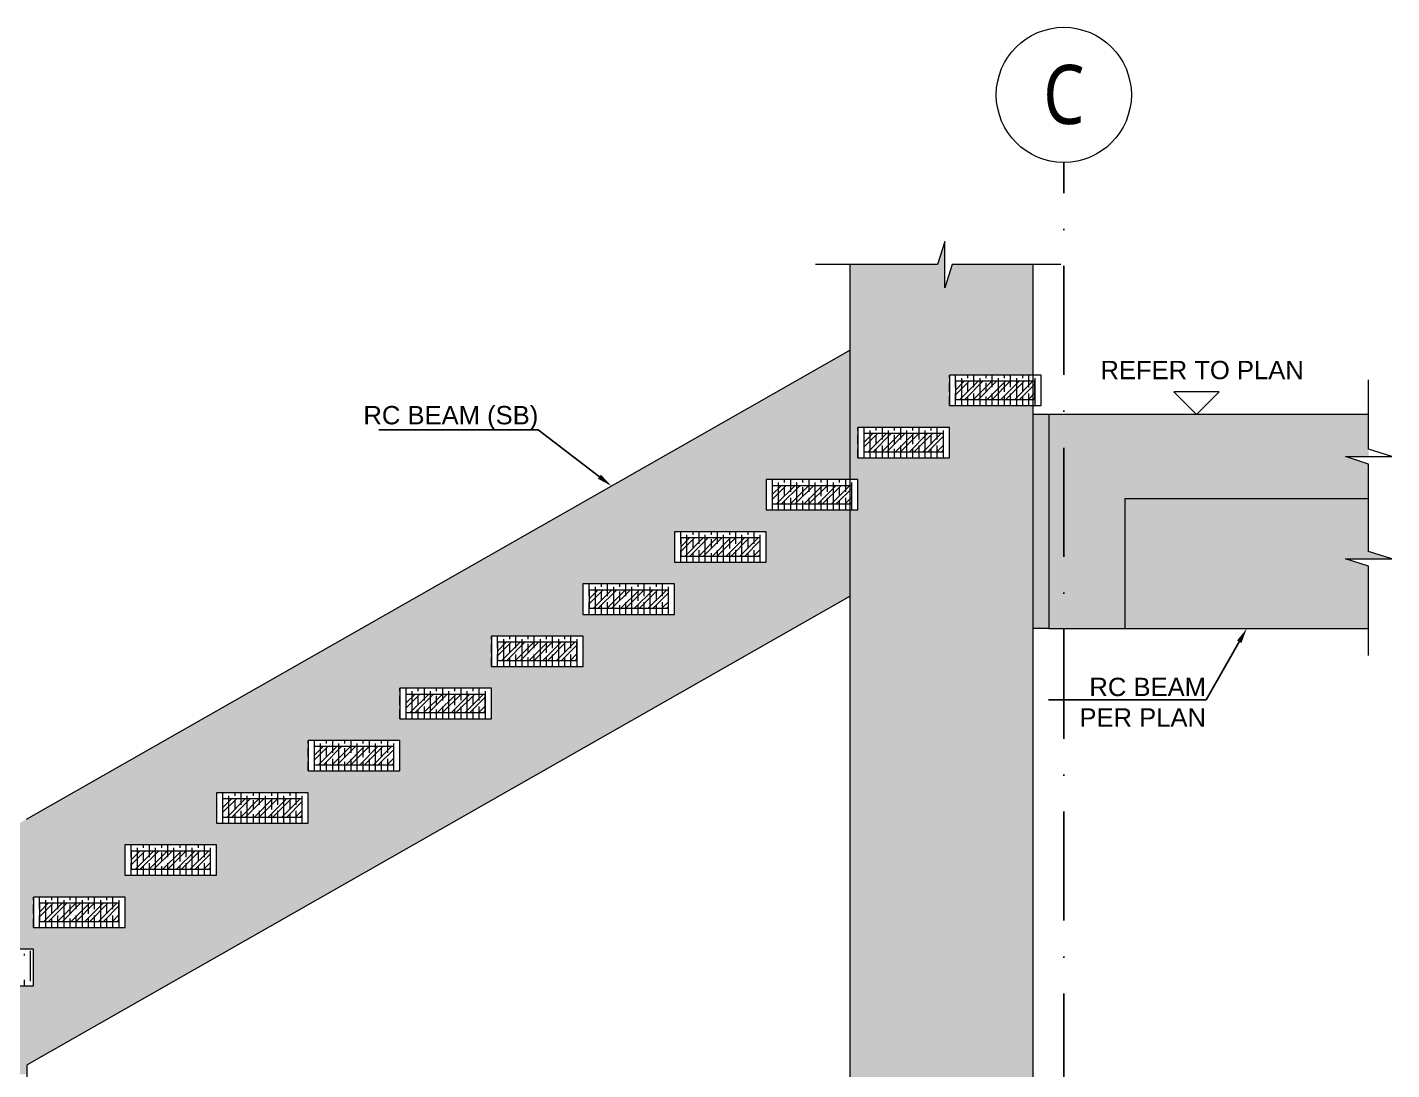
# Model space of a CAD drawing. Header units: millimetres. Extents: x -75675 to 439858, y -36597 to -1720.
# Drawn here: x 19854 to 24323, y -29623 to -26211 of the extents above; entities that cross this region are included whole.
import ezdxf
from ezdxf import colors
from ezdxf.entities.mleader import LeaderData, LeaderLine
from ezdxf.math import Vec2, Vec3

# ---------------------------------------------------------------- set-up
doc = ezdxf.new("R2010")
doc.units = ezdxf.units.MM
doc.header["$LTSCALE"] = 75
doc.linetypes.add('Dash Dot 3_16_', pattern=[7.9375, 4.7625, -1.5875, 0, -1.5875])
doc.linetypes.add('Dot & Dashed', pattern=[502.7083218097687, 238.1249999999475, -132.2916666666374, 0, -132.2916551431838])
doc.layers.add('00_A_GRIDS.3D', color=7, linetype='Continuous')
doc.layers.add('05_DIMENSION_SETTING OUT EXTERIOR.DIM', color=7, linetype='Continuous')
for name, color, linetype, lineweight in [('A-ANNO-DIMS', 211, 'Continuous', 9), ('G-ANNO-SYMB', 111, 'Continuous', 9), ('S-HATCH', 8, 'Continuous', 9), ('S-Slab', 3, 'Continuous', 13)]:
    doc.layers.add(name, color=color, linetype=linetype, lineweight=lineweight)
doc.styles.add('GENERATED_STYLE_1', font='arial.ttf')
doc.styles.add('GENERATED_STYLE_3', font='trebuc.ttf', dxfattribs={"width": 0.78})

msp = doc.modelspace()

# ---------------------------------------------------------------- hatches: boundary and pattern name
at = {"layer": 'S-HATCH', "transparency": 33554687}
h = msp.add_hatch(color=9, dxfattribs=at)
h.dxf.hatch_style = 1
h.paths.add_polyline_path([(15249.32086580544, -35298.71061162238), (14649.32086580544, -35298.71061162238), (14649.32086580544, -35981.51913358457), (14935.50022680213, -35981.51913358457), (14959.54534473171, -35905.79905212112), (14959.54534473171, -35981.51913358457), (14959.54534473171, -36057.23921504588), (14983.59046266129, -35981.51913358457), (15249.32086580544, -35981.51913358457)])
h.paths.add_polyline_path([(15249.32086580544, -30865.79909776555), (15224.01434546878, -30865.79909776555), (15224.01434546878, -30766.21055580783), (15249.32086580544, -30766.21055580783), (15249.32086580544, -26987.51590946317), (14983.59046266129, -26987.51590946317), (14959.54534473171, -27063.23599092447), (14959.54534473171, -26987.51590946317), (14959.54534473171, -26911.79582799971), (14935.50022680213, -26987.51590946317), (14649.32086580544, -26987.51590946317), (14649.32086580544, -31107.87721626773), (14924.25994360517, -31107.87721626773), (14924.25994360517, -31207.46575822544), (14649.32086580544, -31207.46575822544), (14649.32086580544, -35016.71058384514), (15249.32086580549, -35016.21058246188), (15249.32086580549, -34853.21055442458), (15249.32086580544, -34853.71055580783)])
h.paths.add_polyline_path([(14924.01434546878, -31036.63243109888), (14924.01434546878, -30937.04388914116), (15224.25994360517, -30937.04388914116), (15224.25994360517, -31036.63243109888)], flags=16)
h.paths.add_polyline_path([(14944.01434546878, -31016.63243109888), (14944.01434546878, -30957.04388914116), (15204.25994360517, -30957.04388914116), (15204.25994360517, -31016.63243109888)], flags=0)
h.paths.add_polyline_path([(23148.88987502467, -27449.13242489211), (22874.01437117974, -27449.13242489211), (22874.01437117974, -27349.54388293439), (23148.88987502467, -27349.54388293439), (23148.88987502467, -26987.51590946317), (22883.15947188053, -26987.51590946317), (22859.11435395095, -27063.23599092447), (22859.11435395095, -26987.51590946317), (22859.11435395095, -26911.79582799971), (22835.06923602137, -26987.51590946317), (22548.88987502467, -26987.51590946317), (22548.88987502467, -27691.21055580783), (22574.25996931613, -27691.21055580783), (22574.25996931613, -27790.79909776555), (22548.88987502467, -27790.79909776555), (22548.88987502467, -31765.21056236435), (22574.59184422984, -31765.21056236435), (22574.59184422984, -31864.79910432207), (22548.88987502467, -31864.79910432207), (22548.88987502467, -35178.71061162238), (23148.88987502467, -35178.71061162238), (23148.88987502467, -31539.79910876909), (22874.34624609345, -31539.79910876909), (22874.34624609345, -31440.21056681137), (23148.88987502467, -31440.21056681137)])
h.paths.add_polyline_path([(22874.59184422984, -31602.71055580783), (22874.59184422984, -31702.29909776555), (22574.34624609345, -31702.29909776555), (22574.34624609345, -31602.71055580783)], flags=16)
h.paths.add_polyline_path([(22854.5918442299, -31622.71055580783), (22854.5918442299, -31682.29909950373), (22594.34624609345, -31682.29909950373), (22594.34624609345, -31622.71055580783)], flags=0)
h.paths.add_polyline_path([(22574.01437117974, -27619.96575822544), (22574.01437117974, -27520.37721626773), (22874.25996931613, -27520.37721626773), (22874.25996931613, -27619.96575822544)], flags=16)
h.paths.add_polyline_path([(22594.01437117974, -27599.96575822544), (22594.01437117974, -27540.37721626773), (22854.25996931613, -27540.37721626773), (22854.25996931613, -27599.96575822544)], flags=0)
h.paths.add_polyline_path([(23148.88987502467, -35298.71061162239), (22548.88987502467, -35298.71061162239), (22548.88987502467, -35981.51913358457), (22835.06923602137, -35981.51913358457), (22859.11435395095, -35905.79905212112), (22859.11435395095, -35981.51913358457), (22859.11435395095, -36057.23921504588), (22883.15947188053, -35981.51913358457), (23148.88987502467, -35981.51913358457)])
h = msp.add_hatch(color=256, dxfattribs=at)
h.dxf.hatch_style = 1
h.paths.add_polyline_path([(19604.25992627593, -29638.50482765578), (19854.25992627593, -29638.50482765578), (19854.25992627593, -29607.17593902022), (22548.88987502467, -28072.73388982571), (22548.88987502467, -27790.79909776555), (22274.01437117974, -27790.79909776555), (22274.01437117974, -27691.21055580783), (22548.88987502467, -27691.21055580783), (22548.88987502467, -27267.1962948773), (19850.9436463762, -28803.52678123083), (19604.25992627593, -28938.50482765578), (18194.01432813948, -28938.50482476701), (17963.90901537478, -28938.50482476702), (15249.32086580544, -30484.31196549399), (15249.32086580544, -30766.21055580783), (15524.25994360517, -30766.21055580783), (15524.25994360517, -30865.79909776555), (15249.32086580544, -30865.79909776555), (15249.32086580544, -31289.84956107923), (17944.01432813948, -29755.37133947235), (18194.01432813948, -29638.50482476701)])
h.paths.add_polyline_path([(17924.01432813948, -29348.2990955911), (17924.01432813948, -29228.7105518952), (19874.08901455579, -29228.71055580783), (19874.08901455579, -29348.29909950373)], flags=16)
h.paths.add_polyline_path([(17944.01432813948, -29328.2990955911), (17944.01432813948, -29248.7105518952), (19854.08901455579, -29248.71055580783), (19854.08901455579, -29328.29909950373)], flags=0)
h.paths.add_polyline_path([(17924.25994360517, -29499.13243109888), (17624.01434546878, -29499.13243109888), (17624.01434546878, -29399.54388914116), (17924.25994360517, -29399.54388914116)], flags=16)
h.paths.add_polyline_path([(17904.25994360517, -29479.13243109888), (17644.01434546878, -29479.13243109888), (17644.01434546878, -29419.54388914116), (17904.25994360517, -29419.54388914116)], flags=0)
h.paths.add_polyline_path([(17624.25994360517, -29669.96575822544), (17324.01434546878, -29669.96575822544), (17324.01434546878, -29570.37721626773), (17624.25994360517, -29570.37721626773)], flags=16)
h.paths.add_polyline_path([(17604.25994360517, -29590.37721626773), (17604.25994360517, -29649.96575822544), (17344.01434546878, -29649.96575822544), (17344.01434546878, -29590.37721626773)], flags=0)
h.paths.add_polyline_path([(17324.25994360517, -29741.21055580783), (17324.25994360517, -29840.79909776555), (17024.01434546878, -29840.79909776555), (17024.01434546878, -29741.21055580783)], flags=16)
h.paths.add_polyline_path([(17304.25994360517, -29761.21055580783), (17304.25994360517, -29820.79909776555), (17044.01434546878, -29820.79909776555), (17044.01434546878, -29761.21055580783)], flags=0)
h.paths.add_polyline_path([(19874.01436343114, -29157.46576443221), (19874.01436343114, -29057.8772224745), (20174.25996156753, -29057.8772224745), (20174.25996156753, -29157.46576443221)], flags=16)
h.paths.add_polyline_path([(19894.01436343114, -29137.46576443221), (19894.01436343114, -29077.8772224745), (20154.25996156753, -29077.8772224745), (20154.25996156753, -29137.46576443221)], flags=0)
h.paths.add_polyline_path([(17024.25994360517, -29912.04388914116), (17024.25994360517, -30011.63243109888), (16724.01434546878, -30011.63243109888), (16724.01434546878, -29912.04388914116)], flags=16)
h.paths.add_polyline_path([(17004.25994360517, -29932.04388914116), (17004.25994360517, -29991.63243109888), (16744.01434546878, -29991.63243109888), (16744.01434546878, -29932.04388914116)], flags=0)
h.paths.add_polyline_path([(20174.01437117974, -28986.63242489211), (20174.01437117974, -28887.04388293439), (20474.25996931613, -28887.04388293439), (20474.25996931613, -28986.63242489211)], flags=16)
h.paths.add_polyline_path([(20194.01437117974, -28966.63242489211), (20194.01437117974, -28907.04388293439), (20454.25996931613, -28907.04388293439), (20454.25996931613, -28966.63242489211)], flags=0)
h.paths.add_polyline_path([(16724.25994360517, -30082.87721626773), (16724.25994360517, -30182.46575822544), (16424.01434546878, -30182.46575822544), (16424.01434546878, -30082.87721626773)], flags=16)
h.paths.add_polyline_path([(16704.25994360517, -30102.87721626773), (16704.25994360517, -30162.46575822544), (16444.01434546878, -30162.46575822544), (16444.01434546878, -30102.87721626773)], flags=0)
h.paths.add_polyline_path([(20474.01437117974, -28815.79909776555), (20474.01437117974, -28716.21055580783), (20774.25996931613, -28716.21055580783), (20774.25996931613, -28815.79909776555)], flags=16)
h.paths.add_polyline_path([(20494.01437117974, -28795.79909776555), (20494.01437117974, -28736.21055580783), (20754.25996931613, -28736.21055580783), (20754.25996931613, -28795.79909776555)], flags=0)
h.paths.add_polyline_path([(16424.59179867717, -30253.71055580783), (16424.59179867717, -30353.29909776555), (16124.34620054078, -30353.29909776555), (16124.34620054078, -30253.71055580783)], flags=16)
h.paths.add_polyline_path([(16404.59179867717, -30273.71055580783), (16404.59179867717, -30333.29909776555), (16144.34620054078, -30333.29909776555), (16144.34620054078, -30273.71055580783)], flags=0)
h.paths.add_polyline_path([(20774.01437117974, -28644.96576443221), (20774.01437117974, -28545.3772224745), (21074.25996931613, -28545.3772224745), (21074.25996931613, -28644.96576443221)], flags=16)
h.paths.add_polyline_path([(20794.01437117974, -28624.96576443221), (20794.01437117974, -28565.3772224745), (21054.25996931613, -28565.3772224745), (21054.25996931613, -28624.96576443221)], flags=0)
h.paths.add_polyline_path([(16124.25994360517, -30424.54388914116), (16124.25994360517, -30524.13243109888), (15824.01434546878, -30524.13243109888), (15824.01434546878, -30424.54388914116)], flags=16)
h.paths.add_polyline_path([(16104.25994360517, -30444.54388914116), (16104.25994360517, -30504.13243109888), (15844.01434546878, -30504.13243109888), (15844.01434546878, -30444.54388914116)], flags=0)
h.paths.add_polyline_path([(21074.01437117974, -28474.13243109888), (21074.01437117974, -28374.54388914116), (21374.25996931613, -28374.54388914116), (21374.25996931613, -28474.13243109888)], flags=16)
h.paths.add_polyline_path([(21094.01437117974, -28454.13243109888), (21094.01437117974, -28394.54388914116), (21354.25996931613, -28394.54388914116), (21354.25996931613, -28454.13243109888)], flags=0)
h.paths.add_polyline_path([(15824.25994360517, -30595.37721626773), (15824.25994360517, -30694.96575822544), (15524.01434546878, -30694.96575822544), (15524.01434546878, -30595.37721626773)], flags=16)
h.paths.add_polyline_path([(15804.25994360517, -30615.37721626773), (15804.25994360517, -30674.96575822544), (15544.01434546878, -30674.96575822544), (15544.01434546878, -30615.37721626773)], flags=0)
h.paths.add_polyline_path([(21374.01437117974, -28303.29909776555), (21374.01437117974, -28203.71055580783), (21674.25996931613, -28203.71055580783), (21674.25996931613, -28303.29909776555)], flags=16)
h.paths.add_polyline_path([(21394.01437117974, -28283.29909776555), (21394.01437117974, -28223.71055580783), (21654.25996931613, -28223.71055580783), (21654.25996931613, -28283.29909776555)], flags=0)
h.paths.add_polyline_path([(21674.01437117974, -28132.46576443221), (21674.01437117974, -28032.8772224745), (21974.25996931613, -28032.8772224745), (21974.25996931613, -28132.46576443221)], flags=16)
h.paths.add_polyline_path([(21694.01437117974, -28112.46576443221), (21694.01437117974, -28052.8772224745), (21954.25996931613, -28052.8772224745), (21954.25996931613, -28112.46576443221)], flags=0)
h.paths.add_polyline_path([(21974.01437117974, -27961.63243109888), (21974.01437117974, -27862.04388914116), (22274.25996931613, -27862.04388914116), (22274.25996931613, -27961.63243109888)], flags=16)
h.paths.add_polyline_path([(21994.01437117974, -27941.63243109888), (21994.01437117974, -27882.04388914116), (22254.25996931613, -27882.04388914116), (22254.25996931613, -27941.63243109888)], flags=0)
at = {"layer": 'S-HATCH'}
h = msp.add_hatch(dxfattribs=at)
h.set_pattern_fill('GOST_WOOD', color=9, scale=10)
h.set_pattern_definition([(90, (-408785.4477904803, 7340.666672873438), (60, -3.673940397442059e-15), [100, -20]), (90, (-408765.4477904803, 7320.666672873438), (60, -3.673940397442059e-15), [60, -15, 30, -15]), (90, (-408745.4477904803, 7290.666672873438), (60, -3.673940397442059e-15), [100, -20])])
h.paths.add_polyline_path([(22874.01437117974, -27449.13242489211), (23174.25996931613, -27449.13242489211), (23174.25996931613, -27349.54388293439), (22874.01437117974, -27349.54388293439)])
at = {"layer": 'S-HATCH', "transparency": 33554687}
h = msp.add_hatch(dxfattribs=at)
h.set_pattern_fill('STEEL', color=9, scale=10)
h.set_pattern_definition([(45, (-408785.4477904803, 7340.666672873438), (-22.45064030267288, 22.45064030267288), []), (45, (-408785.4477904803, 7356.541672873438), (-22.45064030267288, 22.45064030267288), [])])
h.paths.add_polyline_path([(23154.25996931613, -27369.54388293439), (22894.01437117974, -27369.54388293439), (22894.01437117974, -27429.13242489211), (23154.25996931613, -27429.13242489211)])
h = msp.add_hatch(color=9, dxfattribs=at)
h.dxf.hatch_style = 1
h.paths.add_polyline_path([(23199.93119038746, -27478.71055580784), (23148.88987502467, -27478.71055580784), (23148.88987502467, -28178.71056867014), (23199.9311903877, -28178.71056867014)])
h = msp.add_hatch(color=256, dxfattribs=at)
h.dxf.hatch_style = 1
h.paths.add_polyline_path([(24171.25233450066, -27616.21055580783), (24246.97241596197, -27616.21055580783), (24246.97241596197, -27478.71055580784), (23449.93119044806, -27478.71055580784), (23199.93119038746, -27478.71055580784), (23199.9311903877, -28178.71056867014), (23449.93119044544, -28178.71056867014), (23449.93119044544, -27753.71055580783), (24246.97241596197, -27753.71055580783), (24246.97241596197, -27640.25567373741)])
at = {"layer": 'S-HATCH'}
h = msp.add_hatch(dxfattribs=at)
h.set_pattern_fill('GOST_WOOD', color=9, scale=10)
h.set_pattern_definition([(90, (-409085.4477904803, 7169.833339540106), (60, -3.673940397442059e-15), [100, -20]), (90, (-409065.4477904803, 7149.833339540106), (60, -3.673940397442059e-15), [60, -15, 30, -15]), (90, (-409045.4477904803, 7119.833339540106), (60, -3.673940397442059e-15), [100, -20])])
h.paths.add_polyline_path([(22574.01437117974, -27619.96575822544), (22874.25996931613, -27619.96575822544), (22874.25996931613, -27520.37721626773), (22574.01437117974, -27520.37721626773)])
at = {"layer": 'S-HATCH', "transparency": 33554687}
h = msp.add_hatch(dxfattribs=at)
h.set_pattern_fill('STEEL', color=9, scale=10)
h.set_pattern_definition([(45, (-409085.4477904803, 7169.833339540106), (-22.45064030267288, 22.45064030267288), []), (45, (-409085.4477904803, 7185.708339540106), (-22.45064030267288, 22.45064030267288), [])])
h.paths.add_polyline_path([(22854.25996931613, -27540.37721626773), (22594.01437117974, -27540.37721626773), (22594.01437117974, -27599.96575822544), (22854.25996931613, -27599.96575822544)])
at = {"layer": 'S-HATCH'}
h = msp.add_hatch(dxfattribs=at)
h.set_pattern_fill('GOST_WOOD', color=9, scale=10)
h.set_pattern_definition([(90, (-409385.4477904803, 6999), (60, -3.673940397442059e-15), [100, -20]), (90, (-409365.4477904803, 6979), (60, -3.673940397442059e-15), [60, -15, 30, -15]), (90, (-409345.4477904803, 6949), (60, -3.673940397442059e-15), [100, -20])])
h.paths.add_polyline_path([(22274.01437117974, -27790.79909776555), (22574.25996931613, -27790.79909776555), (22574.25996931613, -27691.21055580783), (22274.01437117974, -27691.21055580783)])
at = {"layer": 'S-HATCH', "transparency": 33554687}
h = msp.add_hatch(dxfattribs=at)
h.set_pattern_fill('STEEL', color=9, scale=10)
h.set_pattern_definition([(45, (-409385.4477904803, 6999), (-22.45064030267288, 22.45064030267288), []), (45, (-409385.4477904803, 7014.875), (-22.45064030267288, 22.45064030267288), [])])
h.paths.add_polyline_path([(22554.25996931613, -27711.21055580783), (22294.01437117974, -27711.21055580783), (22294.01437117974, -27770.79909776555), (22554.25996931613, -27770.79909776555)])
h = msp.add_hatch(color=9, dxfattribs=at)
h.dxf.hatch_style = 1
h.paths.add_polyline_path([(24246.97241596197, -27926.60577188801), (24246.97241596197, -27759.68072924386), (24247.27756770735, -27753.71055580783), (23449.62603870011, -27753.71055580783), (23449.32088695472, -28178.71056867014), (24246.97241596197, -28178.71056867014), (24246.97241596197, -27974.69600774716), (24171.25233450066, -27950.65088981759), (24246.97241596197, -27950.65088981759), (24322.69249742542, -27950.65088981759)])
at = {"layer": 'S-HATCH'}
h = msp.add_hatch(dxfattribs=at)
h.set_pattern_fill('GOST_WOOD', color=9, scale=10)
h.set_pattern_definition([(90, (-409685.4477904803, 6828.166666666668), (60, -3.673940397442059e-15), [100, -20]), (90, (-409665.4477904803, 6808.166666666668), (60, -3.673940397442059e-15), [60, -15, 30, -15]), (90, (-409645.4477904803, 6778.166666666668), (60, -3.673940397442059e-15), [100, -20])])
h.paths.add_polyline_path([(21974.01437117974, -27961.63243109888), (22274.25996931613, -27961.63243109888), (22274.25996931613, -27862.04388914116), (21974.01437117974, -27862.04388914116)])
at = {"layer": 'S-HATCH', "transparency": 33554687}
h = msp.add_hatch(dxfattribs=at)
h.set_pattern_fill('STEEL', color=9, scale=10)
h.set_pattern_definition([(45, (-409685.4477904803, 6828.166666666668), (-22.45064030267288, 22.45064030267288), []), (45, (-409685.4477904803, 6844.041666666668), (-22.45064030267288, 22.45064030267288), [])])
h.paths.add_polyline_path([(22254.25996931613, -27882.04388914116), (21994.01437117974, -27882.04388914116), (21994.01437117974, -27941.63243109888), (22254.25996931613, -27941.63243109888)])
at = {"layer": 'S-HATCH'}
h = msp.add_hatch(dxfattribs=at)
h.set_pattern_fill('GOST_WOOD', color=9, scale=10)
h.set_pattern_definition([(90, (-409985.4477904803, 6657.333333333336), (60, -3.673940397442059e-15), [100, -20]), (90, (-409965.4477904803, 6637.333333333336), (60, -3.673940397442059e-15), [60, -15, 30, -15]), (90, (-409945.4477904803, 6607.333333333336), (60, -3.673940397442059e-15), [100, -20])])
h.paths.add_polyline_path([(21674.01437117974, -28132.46576443221), (21974.25996931613, -28132.46576443221), (21974.25996931613, -28032.8772224745), (21674.01437117974, -28032.8772224745)])
at = {"layer": 'S-HATCH', "transparency": 33554687}
h = msp.add_hatch(dxfattribs=at)
h.set_pattern_fill('STEEL', color=9, scale=10)
h.set_pattern_definition([(45, (-409985.4477904803, 6657.333333333336), (-22.45064030267288, 22.45064030267288), []), (45, (-409985.4477904803, 6673.208333333336), (-22.45064030267288, 22.45064030267288), [])])
h.paths.add_polyline_path([(21954.25996931613, -28052.8772224745), (21694.01437117974, -28052.8772224745), (21694.01437117974, -28112.46576443221), (21954.25996931613, -28112.46576443221)])
at = {"layer": 'S-HATCH'}
h = msp.add_hatch(dxfattribs=at)
h.set_pattern_fill('GOST_WOOD', color=9, scale=10)
h.set_pattern_definition([(90, (-410285.4477904803, 6486.5), (60, -3.673940397442059e-15), [100, -20]), (90, (-410265.4477904803, 6466.5), (60, -3.673940397442059e-15), [60, -15, 30, -15]), (90, (-410245.4477904803, 6436.5), (60, -3.673940397442059e-15), [100, -20])])
h.paths.add_polyline_path([(21374.01437117974, -28303.29909776555), (21674.25996931613, -28303.29909776555), (21674.25996931613, -28203.71055580783), (21374.01437117974, -28203.71055580783)])
at = {"layer": 'S-HATCH', "transparency": 33554687}
h = msp.add_hatch(dxfattribs=at)
h.set_pattern_fill('STEEL', color=9, scale=10)
h.set_pattern_definition([(45, (-410285.4477904803, 6486.5), (-22.45064030267288, 22.45064030267288), []), (45, (-410285.4477904803, 6502.375), (-22.45064030267288, 22.45064030267288), [])])
h.paths.add_polyline_path([(21654.25996931613, -28223.71055580783), (21394.01437117974, -28223.71055580783), (21394.01437117974, -28283.29909776555), (21654.25996931613, -28283.29909776555)])
at = {"layer": 'S-HATCH'}
h = msp.add_hatch(dxfattribs=at)
h.set_pattern_fill('GOST_WOOD', color=9, scale=10)
h.set_pattern_definition([(90, (-410585.4477904803, 6315.666666666668), (60, -3.673940397442059e-15), [100, -20]), (90, (-410565.4477904803, 6295.666666666668), (60, -3.673940397442059e-15), [60, -15, 30, -15]), (90, (-410545.4477904803, 6265.666666666668), (60, -3.673940397442059e-15), [100, -20])])
h.paths.add_polyline_path([(21074.01437117974, -28474.13243109888), (21374.25996931613, -28474.13243109888), (21374.25996931613, -28374.54388914116), (21074.01437117974, -28374.54388914116)])
at = {"layer": 'S-HATCH', "transparency": 33554687}
h = msp.add_hatch(dxfattribs=at)
h.set_pattern_fill('STEEL', color=9, scale=10)
h.set_pattern_definition([(45, (-410585.4477904803, 6315.666666666668), (-22.45064030267288, 22.45064030267288), []), (45, (-410585.4477904803, 6331.541666666668), (-22.45064030267288, 22.45064030267288), [])])
h.paths.add_polyline_path([(21354.25996931613, -28394.54388914116), (21094.01437117974, -28394.54388914116), (21094.01437117974, -28454.13243109888), (21354.25996931613, -28454.13243109888)])
at = {"layer": 'S-HATCH'}
h = msp.add_hatch(dxfattribs=at)
h.set_pattern_fill('GOST_WOOD', color=9, scale=10)
h.set_pattern_definition([(90, (-410885.4477904803, 6144.833333333336), (60, -3.673940397442059e-15), [100, -20]), (90, (-410865.4477904803, 6124.833333333336), (60, -3.673940397442059e-15), [60, -15, 30, -15]), (90, (-410845.4477904803, 6094.833333333336), (60, -3.673940397442059e-15), [100, -20])])
h.paths.add_polyline_path([(20774.01437117974, -28644.96576443221), (21074.25996931613, -28644.96576443221), (21074.25996931613, -28545.3772224745), (20774.01437117974, -28545.3772224745)])
at = {"layer": 'S-HATCH', "transparency": 33554687}
h = msp.add_hatch(dxfattribs=at)
h.set_pattern_fill('STEEL', color=9, scale=10)
h.set_pattern_definition([(45, (-410885.4477904803, 6144.833333333336), (-22.45064030267288, 22.45064030267288), []), (45, (-410885.4477904803, 6160.708333333336), (-22.45064030267288, 22.45064030267288), [])])
h.paths.add_polyline_path([(21054.25996931613, -28565.3772224745), (20794.01437117974, -28565.3772224745), (20794.01437117974, -28624.96576443221), (21054.25996931613, -28624.96576443221)])
at = {"layer": 'S-HATCH'}
h = msp.add_hatch(dxfattribs=at)
h.set_pattern_fill('GOST_WOOD', color=9, scale=10)
h.set_pattern_definition([(90, (-411185.4477904803, 5974), (60, -3.673940397442059e-15), [100, -20]), (90, (-411165.4477904803, 5954), (60, -3.673940397442059e-15), [60, -15, 30, -15]), (90, (-411145.4477904803, 5924), (60, -3.673940397442059e-15), [100, -20])])
h.paths.add_polyline_path([(20474.01437117974, -28815.79909776555), (20774.25996931613, -28815.79909776555), (20774.25996931613, -28716.21055580783), (20474.01437117974, -28716.21055580783)])
at = {"layer": 'S-HATCH', "transparency": 33554687}
h = msp.add_hatch(dxfattribs=at)
h.set_pattern_fill('STEEL', color=9, scale=10)
h.set_pattern_definition([(45, (-411185.4477904803, 5974), (-22.45064030267288, 22.45064030267288), []), (45, (-411185.4477904803, 5989.875), (-22.45064030267288, 22.45064030267288), [])])
h.paths.add_polyline_path([(20754.25996931613, -28736.21055580783), (20494.01437117974, -28736.21055580783), (20494.01437117974, -28795.79909776555), (20754.25996931613, -28795.79909776555)])
at = {"layer": 'S-HATCH'}
h = msp.add_hatch(dxfattribs=at)
h.set_pattern_fill('GOST_WOOD', color=9, scale=10)
h.set_pattern_definition([(90, (-411485.4477904803, 5803.166672873438), (60, -3.673940397442059e-15), [100, -20]), (90, (-411465.4477904803, 5783.166672873438), (60, -3.673940397442059e-15), [60, -15, 30, -15]), (90, (-411445.4477904803, 5753.166672873438), (60, -3.673940397442059e-15), [100, -20])])
h.paths.add_polyline_path([(20174.01437117974, -28986.63242489211), (20474.25996931613, -28986.63242489211), (20474.25996931613, -28887.04388293439), (20174.01437117974, -28887.04388293439)])
at = {"layer": 'S-HATCH', "transparency": 33554687}
h = msp.add_hatch(dxfattribs=at)
h.set_pattern_fill('STEEL', color=9, scale=10)
h.set_pattern_definition([(45, (-411485.4477904803, 5803.166672873438), (-22.45064030267288, 22.45064030267288), []), (45, (-411485.4477904803, 5819.041672873438), (-22.45064030267288, 22.45064030267288), [])])
h.paths.add_polyline_path([(20454.25996931613, -28907.04388293439), (20194.01437117974, -28907.04388293439), (20194.01437117974, -28966.63242489211), (20454.25996931613, -28966.63242489211)])
at = {"layer": 'S-HATCH'}
h = msp.add_hatch(dxfattribs=at)
h.set_pattern_fill('GOST_WOOD', color=9, scale=10)
h.set_pattern_definition([(90, (-411785.4477982289, 5632.333333333336), (60, -3.673940397442059e-15), [100, -20]), (90, (-411765.4477982289, 5612.333333333336), (60, -3.673940397442059e-15), [60, -15, 30, -15]), (90, (-411745.4477982289, 5582.333333333336), (60, -3.673940397442059e-15), [100, -20])])
h.paths.add_polyline_path([(19874.01436343114, -29157.46576443221), (20174.25996156753, -29157.46576443221), (20174.25996156753, -29057.8772224745), (19874.01436343114, -29057.8772224745)])
at = {"layer": 'S-HATCH', "transparency": 33554687}
h = msp.add_hatch(dxfattribs=at)
h.set_pattern_fill('STEEL', color=9, scale=10)
h.set_pattern_definition([(45, (-411785.4477982289, 5632.333333333336), (-22.45064030267288, 22.45064030267288), []), (45, (-411785.4477982289, 5648.208333333336), (-22.45064030267288, 22.45064030267288), [])])
h.paths.add_polyline_path([(20154.25996156753, -29077.8772224745), (19894.01436343114, -29077.8772224745), (19894.01436343114, -29137.46576443221), (20154.25996156753, -29137.46576443221)])
at = {"layer": 'S-HATCH'}
h = msp.add_hatch(dxfattribs=at)
h.set_pattern_fill('GOST_WOOD', color=9, scale=10)
h.set_pattern_definition([(90, (-416735.4478335206, 3836.500003912628), (60, -3.673940397442059e-15), [100, -20]), (90, (-416715.4478335206, 3816.500003912628), (60, -3.673940397442059e-15), [60, -15, 30, -15]), (90, (-416695.4478335206, 3786.500003912628), (60, -3.673940397442059e-15), [100, -20])])
h.paths.add_polyline_path([(18653.92805387464, -29328.2990955911), (18403.92805387464, -29328.2990955911), (18403.92805387464, -29348.2990955911), (18653.92805387464, -29348.2990955911)])
h.paths.add_polyline_path([(19873.98901455523, -29228.7105518952), (18653.92805387464, -29228.7105518952), (18653.92805387464, -29248.7105518952), (19854.25992627593, -29248.7105518952), (19854.25992627593, -29328.2990955911), (18653.92805387464, -29328.2990955911), (18653.92805387464, -29348.2990955911), (19873.98901455523, -29348.2990955911)])
h.paths.add_polyline_path([(18653.92805387464, -29228.7105518952), (18403.92805387464, -29228.7105518952), (18403.92805387464, -29248.7105518952), (18653.92805387464, -29248.7105518952)])
h.paths.add_polyline_path([(18403.92805387464, -29228.7105518952), (17924.01432813948, -29228.7105518952), (17924.01432813948, -29348.2990955911), (18403.92805387464, -29348.2990955911), (18403.92805387464, -29328.2990955911), (17944.01432813948, -29328.2990955911), (17944.01432813948, -29248.7105518952), (18403.92805387464, -29248.7105518952)])

# ---------------------------------------------------------------- linework, layer by layer
at = {"layer": '00_A_GRIDS.3D', "color": 1, "linetype": 'Dash Dot 3_16_'}
msp.add_line((23248.88987502467, -36279.83349366093), (23248.88987502467, -26653.17355582793), dxfattribs=at)
at = {"layer": '00_A_GRIDS.3D', "color": 1, "lineweight": 0}
msp.add_circle((23248.88987502467, -26432.0024436214), 221.1711122065311, dxfattribs=at)
at = {"layer": 'G-ANNO-SYMB'}
msp.add_lwpolyline([(23683.76200153743, -27478.71055580784), (23757.94227405876, -27404.53028328655), (23609.58172901615, -27404.53028328655)], close=True, dxfattribs=at)
at = {"layer": 'S-Slab'}
for p, q in [((22548.88987502467, -31765.21056236435), (22548.88987502467, -26987.51590946317)), ((23148.88987502467, -31440.21056681137), (23148.88987502467, -26987.51590946317)), ((22548.88987502467, -27267.1962948773), (19850.9436463762, -28803.52678123084)), ((23199.93119038746, -27478.71055580784), (23148.88987502467, -27478.71055580784)), ((22548.88987502467, -28072.73388982571), (19854.25992627593, -29607.17593902022)), ((23199.9311903877, -28178.71056867014), (23148.88987502467, -28178.71056867014)), ((23449.32088695472, -28178.71056867014), (24246.97241596197, -28178.71056867014)), ((19854.25992627593, -33065.21055580783), (19854.25992627593, -29607.17593902018))]:
    msp.add_line(p, q, dxfattribs=at)
for points in [[(23239.42245667218, -26987.51590946317), (22883.15947188053, -26987.51590946317), (22859.11435395095, -27063.23599092447), (22859.11435395095, -26987.51590946317), (22859.11435395095, -26911.79582799971), (22835.06923602137, -26987.51590946317), (22435.4273537026, -26987.51590946317)], [(24246.97241596197, -27857.18071638155), (24246.97241596197, -27640.25567373741), (24171.25233450066, -27616.21055580783), (24246.97241596197, -27616.21055580783), (24322.69249742542, -27616.21055580783), (24246.97241596197, -27592.16543787826), (24246.97241596197, -27365.24039523411)], [(24246.97241596197, -27592.16543787826), (24246.97241596197, -27478.71055580784), (23449.93119044806, -27478.71055580784), (23449.93119044544, -27478.71055580784), (23199.93119038746, -27478.71055580784), (23199.9311903877, -28178.71056867014), (23449.93119044544, -28178.71056867014), (23449.93119044544, -27753.71055580783)], [(23449.93119044544, -27753.71055580783), (24246.97241596197, -27753.71055580783), (24246.97241596197, -27640.25567373741)], [(24246.97241596197, -28266.55519090854), (24246.97241596197, -27974.69600774716), (24171.25233450066, -27950.65088981759), (24246.97241596197, -27950.65088981759), (24322.69249742542, -27950.65088981759), (24246.97241596197, -27926.60577188801), (24246.97241596197, -27759.68072924386)]]:
    msp.add_lwpolyline(points, dxfattribs=at)
for points in [[(22874.01437117974, -27449.13242489211), (23174.25996931613, -27449.13242489211), (23174.25996931613, -27349.54388293439), (22874.01437117974, -27349.54388293439)], [(22894.01437117974, -27429.13242489211), (23154.25996931613, -27429.13242489211), (23154.25996931613, -27369.54388293439), (22894.01437117974, -27369.54388293439)], [(22574.01437117974, -27619.96575822544), (22874.25996931613, -27619.96575822544), (22874.25996931613, -27520.37721626773), (22574.01437117974, -27520.37721626773)], [(22594.01437117974, -27599.96575822544), (22854.25996931613, -27599.96575822544), (22854.25996931613, -27540.37721626773), (22594.01437117974, -27540.37721626773)], [(22274.01437117974, -27790.79909776555), (22574.25996931613, -27790.79909776555), (22574.25996931613, -27691.21055580783), (22274.01437117974, -27691.21055580783)], [(22294.01437117974, -27770.79909776555), (22554.25996931613, -27770.79909776555), (22554.25996931613, -27711.21055580783), (22294.01437117974, -27711.21055580783)], [(21974.01437117974, -27961.63243109888), (22274.25996931613, -27961.63243109888), (22274.25996931613, -27862.04388914116), (21974.01437117974, -27862.04388914116)], [(21994.01437117974, -27941.63243109888), (22254.25996931613, -27941.63243109888), (22254.25996931613, -27882.04388914116), (21994.01437117974, -27882.04388914116)], [(21674.01437117974, -28132.46576443221), (21974.25996931613, -28132.46576443221), (21974.25996931613, -28032.8772224745), (21674.01437117974, -28032.8772224745)], [(21694.01437117974, -28112.46576443221), (21954.25996931613, -28112.46576443221), (21954.25996931613, -28052.8772224745), (21694.01437117974, -28052.8772224745)], [(21374.01437117974, -28303.29909776555), (21674.25996931613, -28303.29909776555), (21674.25996931613, -28203.71055580783), (21374.01437117974, -28203.71055580783)], [(21394.01437117974, -28283.29909776555), (21654.25996931613, -28283.29909776555), (21654.25996931613, -28223.71055580783), (21394.01437117974, -28223.71055580783)], [(21074.01437117974, -28474.13243109888), (21374.25996931613, -28474.13243109888), (21374.25996931613, -28374.54388914116), (21074.01437117974, -28374.54388914116)], [(21094.01437117974, -28454.13243109888), (21354.25996931613, -28454.13243109888), (21354.25996931613, -28394.54388914116), (21094.01437117974, -28394.54388914116)], [(20774.01437117974, -28644.96576443221), (21074.25996931613, -28644.96576443221), (21074.25996931613, -28545.3772224745), (20774.01437117974, -28545.3772224745)], [(20794.01437117974, -28624.96576443221), (21054.25996931613, -28624.96576443221), (21054.25996931613, -28565.3772224745), (20794.01437117974, -28565.3772224745)], [(20474.01437117974, -28815.79909776555), (20774.25996931613, -28815.79909776555), (20774.25996931613, -28716.21055580783), (20474.01437117974, -28716.21055580783)], [(20494.01437117974, -28795.79909776555), (20754.25996931613, -28795.79909776555), (20754.25996931613, -28736.21055580783), (20494.01437117974, -28736.21055580783)], [(20174.01437117974, -28986.63242489211), (20474.25996931613, -28986.63242489211), (20474.25996931613, -28887.04388293439), (20174.01437117974, -28887.04388293439)], [(20194.01437117974, -28966.63242489211), (20454.25996931613, -28966.63242489211), (20454.25996931613, -28907.04388293439), (20194.01437117974, -28907.04388293439)], [(19874.01436343114, -29157.46576443221), (20174.25996156753, -29157.46576443221), (20174.25996156753, -29057.8772224745), (19874.01436343114, -29057.8772224745)], [(19894.01436343114, -29137.46576443221), (20154.25996156753, -29137.46576443221), (20154.25996156753, -29077.8772224745), (19894.01436343114, -29077.8772224745)], [(17924.01432813948, -29348.2990955911), (19874.08901455579, -29348.29909950373), (19874.08901455579, -29228.71055580783), (17924.01432813948, -29228.7105518952)]]:
    msp.add_lwpolyline(points, close=True, dxfattribs=at)

# ---------------------------------------------------------------- texts
at = {"layer": '00_A_GRIDS.3D', "color": 1, "linetype": 'Dot & Dashed', "lineweight": 0, "insert": (23248.88987502467, -26432.0024436214), "char_height": 193.5247231807147, "width": 448.6491616628757, "attachment_point": 5, "style": 'GENERATED_STYLE_3'}
msp.add_mtext('{\\W0.85;C}', dxfattribs=at)
at = {"layer": '05_DIMENSION_SETTING OUT EXTERIOR.DIM', "color": 2, "lineweight": 25, "insert": (23368.74510496552, -27363.43080430644), "char_height": 60, "attachment_point": 7, "style": 'GENERATED_STYLE_1'}
msp.add_mtext('\\A1;REFER TO PLAN', dxfattribs=at)

# ---------------------------------------------------------------- leaders
at = {"layer": 'A-ANNO-DIMS'}
ml = msp.add_multileader_mtext('Standard', dxfattribs=at)
ml.set_content('RC BEAM (SB)', color=256, style='GENERATED_STYLE_1')
ml.set_leader_properties()
ml.build(insert=Vec2(0, 0))
ml.multileader.update_dxf_attribs({"text_right_attachment_type": 6, "dogleg_length": 0.36, "arrow_head_size": 50})
ctx = ml.context
ctx.base_point, ctx.char_height, ctx.arrow_head_size, ctx.landing_gap_size, ctx.plane_origin = Vec3(20964.40464449931, -27489.19032589758), 60, 50, 0.09, Vec3(20836.59590211272, -27752.09810245948)
ctx.right_attachment, ctx.text_align_type = 6, 2
notes = []
notes.append((ctx, [(1, (1, 1, 0), (21527.79064722784, -27528.01024404219), (-1, 0), 1.396927018504357e-11, [(0, [(21767.40107581072, -27712.21074854843)], 0, [])])]))
ctx.mtext.insert, ctx.mtext.width, ctx.mtext.alignment, ctx.mtext.flow_direction = Vec3(21527.70064722782, -27450.37040775297), 608.5763094994004, 3, 5
ml = msp.add_multileader_mtext('Standard', dxfattribs=at)
ml.set_content('RC BEAM PER PLAN', color=256, style='GENERATED_STYLE_1')
ml.set_leader_properties()
ml.build(insert=Vec2(0, 0))
ml.multileader.update_dxf_attribs({"text_left_attachment_type": 6, "text_right_attachment_type": 6, "dogleg_length": 0.36, "arrow_head_size": 50})
ctx = ml.context
ctx.base_point, ctx.char_height, ctx.arrow_head_size, ctx.landing_gap_size, ctx.plane_origin = Vec3(23313.09913502978, -28411.8876606561), 60, 50, 0.09, Vec3(23185.29039264319, -28674.795437218)
ctx.left_attachment, ctx.right_attachment, ctx.text_align_type = 6, 6, 2
notes.append((ctx, [(1, (1, 1, 0), (23714.53425099159, -28411.8876606561), (-1, 0), 1.396927018504357e-11, [(0, [(23848.14665145834, -28178.71056867014)], 0, [])])]))
ctx.mtext.insert, ctx.mtext.width, ctx.mtext.alignment, ctx.mtext.flow_direction = Vec3(23714.44425099157, -28339.8876606561), 511.0975839319403, 3, 5
for ctx, leaders in notes:
    for number, flags, end, landing, length, lines in leaders:
        leader = LeaderData()
        leader.index, (leader.has_last_leader_line, leader.has_dogleg_vector, leader.attachment_direction) = number, flags
        leader.last_leader_point, leader.dogleg_vector, leader.dogleg_length = Vec3(end), Vec3(landing), length
        for number, points, colour, breaks in lines:
            line = LeaderLine()
            line.index, line.vertices, line.color, line.breaks = number, Vec3.list(points), colors.encode_raw_color(colour), breaks
            leader.lines.append(line)
        ctx.leaders.append(leader)

doc.saveas('drawing.dxf')
